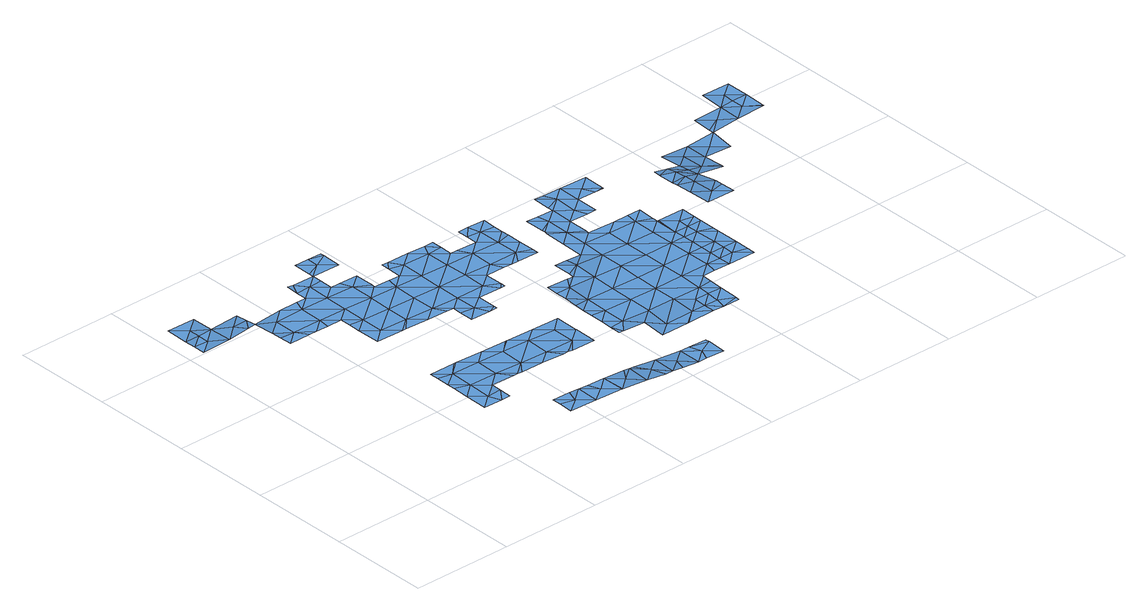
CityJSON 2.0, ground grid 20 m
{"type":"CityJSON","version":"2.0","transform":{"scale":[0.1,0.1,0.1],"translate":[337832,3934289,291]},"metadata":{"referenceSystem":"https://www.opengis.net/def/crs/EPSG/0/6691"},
"CityObjects":{
"waterbody1":{"type":"WaterBody","attributes":{"name":"5","class":"1140","function":"1","WaterBodyRiverFloodingRiskAttribute.description":"3","WaterBodyRiverFloodingRiskAttribute.rankOrg":"1","WaterBodyRiverFloodingRiskAttribute.adminType":"2","WaterBodyRiverFloodingRiskAttribute.scale":"L2"},"geometry":[{"type":"MultiSurface","lod":"1","boundaries":[[[0,1,2]],[[0,3,1]],[[1,3,4]],[[4,5,1]],[[5,2,1]]]}]},
"waterbody2":{"type":"WaterBody","attributes":{"name":"5","class":"1140","function":"1","WaterBodyRiverFloodingRiskAttribute.description":"3","WaterBodyRiverFloodingRiskAttribute.rankOrg":"2","WaterBodyRiverFloodingRiskAttribute.adminType":"2","WaterBodyRiverFloodingRiskAttribute.scale":"L2"},"geometry":[{"type":"MultiSurface","lod":"1","boundaries":[[[3,6,4]],[[7,8,5]],[[9,6,10]],[[5,11,7]],[[7,12,8]],[[13,12,7]],[[11,13,7]],[[14,12,13]],[[9,10,11]],[[9,11,5]],[[5,4,9]],[[4,6,9]]]}]},
"waterbody3":{"type":"WaterBody","attributes":{"name":"5","class":"1140","function":"1","WaterBodyRiverFloodingRiskAttribute.description":"3","WaterBodyRiverFloodingRiskAttribute.rankOrg":"1","WaterBodyRiverFloodingRiskAttribute.adminType":"2","WaterBodyRiverFloodingRiskAttribute.scale":"L2"},"geometry":[{"type":"MultiSurface","lod":"1","boundaries":[[[15,16,17]],[[16,15,18]],[[19,18,15]],[[20,21,22]],[[21,20,23]],[[24,25,26]],[[27,25,28]],[[29,30,19]],[[31,32,26]],[[29,19,15]],[[33,34,35]],[[36,24,33]],[[36,25,24]],[[37,25,36]],[[37,28,25]],[[16,38,17]],[[22,21,39]],[[40,21,23]],[[41,40,23]],[[42,43,44]],[[45,40,46]],[[42,44,45]],[[45,44,40]],[[22,39,47]],[[47,39,48]],[[32,48,26]],[[26,48,39]],[[44,43,49]],[[44,49,50]],[[44,50,40]],[[40,50,21]],[[21,50,39]],[[39,50,34]],[[24,26,39]],[[50,51,34]],[[51,50,52]],[[52,50,49]],[[24,39,34]],[[51,35,34]],[[34,33,24]],[[29,53,30]],[[40,41,46]],[[25,53,29]],[[25,27,53]],[[25,29,26]],[[29,31,26]],[[15,31,29]],[[15,17,31]]]}]},
"waterbody4":{"type":"WaterBody","attributes":{"name":"5","class":"1140","function":"1","WaterBodyRiverFloodingRiskAttribute.description":"3","WaterBodyRiverFloodingRiskAttribute.rankOrg":"1","WaterBodyRiverFloodingRiskAttribute.adminType":"2","WaterBodyRiverFloodingRiskAttribute.scale":"L2"},"geometry":[{"type":"MultiSurface","lod":"1","boundaries":[[[54,55,56]],[[56,55,57]],[[58,57,55]],[[54,56,59]],[[60,55,54]],[[61,55,60]],[[61,58,55]]]}]},
"waterbody5":{"type":"WaterBody","attributes":{"name":"5","class":"1140","function":"1","WaterBodyRiverFloodingRiskAttribute.description":"3","WaterBodyRiverFloodingRiskAttribute.rankOrg":"1","WaterBodyRiverFloodingRiskAttribute.adminType":"2","WaterBodyRiverFloodingRiskAttribute.scale":"L2"},"geometry":[{"type":"MultiSurface","lod":"1","boundaries":[[[62,63,64]],[[63,62,65]],[[63,65,66]],[[67,68,69]],[[70,71,72]],[[73,71,70]],[[73,74,71]],[[75,74,73]],[[75,76,74]],[[77,71,74]],[[78,71,77]],[[79,71,78]],[[77,80,81]],[[77,81,14]],[[14,78,77]],[[80,77,74]],[[74,82,80]],[[72,71,79]],[[80,83,81]],[[80,84,83]],[[80,85,84]],[[86,87,88]],[[88,87,89]],[[89,87,90]],[[91,92,93]],[[92,64,93]],[[93,94,91]],[[93,95,94]],[[63,95,93]],[[96,95,63]],[[97,95,96]],[[98,95,97]],[[99,95,98]],[[95,99,100]],[[99,101,100]],[[102,101,99]],[[103,101,102]],[[103,104,101]],[[105,106,104]],[[107,106,105]],[[107,108,106]],[[109,110,111]],[[112,110,109]],[[113,110,112]],[[110,113,114]],[[115,114,113]],[[116,114,115]],[[116,117,114]],[[118,117,116]],[[118,88,117]],[[117,88,94]],[[88,91,94]],[[94,100,117]],[[117,100,119]],[[110,117,119]],[[116,120,118]],[[121,120,116]],[[122,123,124]],[[125,115,123]],[[115,125,126]],[[115,124,123]],[[124,127,122]],[[127,124,128]],[[128,124,113]],[[127,128,129]],[[129,128,76]],[[76,128,82]],[[128,112,82]],[[82,112,85]],[[112,130,85]],[[85,130,131]],[[131,130,132]],[[133,132,130]],[[130,109,134]],[[84,85,135]],[[84,135,136]],[[135,137,136]],[[136,137,138]],[[58,137,135]],[[139,58,135]],[[135,131,139]],[[134,133,130]],[[85,131,135]],[[80,82,85]],[[74,76,82]],[[67,97,140]],[[97,96,140]],[[140,96,141]],[[142,141,96]],[[121,116,126]],[[143,118,120]],[[126,116,115]],[[115,113,124]],[[110,114,117]],[[128,113,112]],[[112,109,130]],[[119,108,110]],[[119,106,108]],[[101,106,119]],[[107,105,144]],[[104,106,101]],[[103,102,145]],[[101,119,100]],[[96,63,146]],[[95,100,94]],[[88,89,91]],[[88,118,86]],[[63,66,146]],[[64,63,93]],[[147,143,148]],[[143,147,149]],[[149,147,150]],[[86,143,149]],[[118,143,86]],[[151,148,143]],[[151,143,120]],[[111,110,108]],[[152,153,140]],[[68,140,153]],[[142,96,146]],[[140,141,152]],[[68,67,140]]]}]},
"waterbody6":{"type":"WaterBody","attributes":{"name":"5","class":"1140","function":"1","WaterBodyRiverFloodingRiskAttribute.description":"3","WaterBodyRiverFloodingRiskAttribute.rankOrg":"2","WaterBodyRiverFloodingRiskAttribute.adminType":"2","WaterBodyRiverFloodingRiskAttribute.scale":"L2"},"geometry":[{"type":"MultiSurface","lod":"1","boundaries":[[[154,155,156]],[[157,158,159]],[[158,157,160]],[[161,162,163]],[[164,161,163]],[[165,166,167]],[[164,168,161]],[[166,154,156]],[[154,166,165]],[[165,169,154]],[[159,158,170]],[[160,171,158]],[[160,172,173]],[[171,160,173]],[[174,158,171]],[[158,174,170]],[[173,175,171]],[[175,173,176]],[[173,172,176]],[[177,176,172]],[[161,178,162]],[[179,177,180]],[[179,176,177]],[[162,181,163]],[[181,182,183]],[[181,162,182]],[[184,176,179]],[[168,180,161]],[[169,163,181]],[[168,179,180]],[[181,183,169]],[[155,154,183]],[[183,154,169]],[[179,168,184]],[[178,161,180]]]}]},
"waterbody7":{"type":"WaterBody","attributes":{"name":"5","class":"1140","function":"1","WaterBodyRiverFloodingRiskAttribute.description":"3","WaterBodyRiverFloodingRiskAttribute.rankOrg":"2","WaterBodyRiverFloodingRiskAttribute.adminType":"2","WaterBodyRiverFloodingRiskAttribute.scale":"L2"},"geometry":[{"type":"MultiSurface","lod":"1","boundaries":[[[185,186,187]],[[185,188,189]],[[189,188,190]],[[191,192,190]],[[190,192,189]],[[186,192,193]],[[192,186,189]],[[186,185,189]]]}]},
"waterbody8":{"type":"WaterBody","attributes":{"name":"5","class":"1140","function":"1","WaterBodyRiverFloodingRiskAttribute.description":"3","WaterBodyRiverFloodingRiskAttribute.rankOrg":"1","WaterBodyRiverFloodingRiskAttribute.adminType":"2","WaterBodyRiverFloodingRiskAttribute.scale":"L2"},"geometry":[{"type":"MultiSurface","lod":"1","boundaries":[[[194,195,196]],[[197,198,199]],[[197,200,198]],[[200,197,201]],[[201,197,202]],[[202,197,203]],[[203,197,204]],[[199,205,204]],[[205,199,206]],[[204,207,203]],[[208,203,207]],[[209,203,208]],[[203,209,210]],[[194,196,211]],[[212,211,196]],[[213,214,215]],[[216,217,212]],[[211,212,217]],[[212,218,216]],[[218,212,219]],[[219,212,220]],[[220,212,196]],[[221,220,196]],[[222,223,220]],[[223,222,224]],[[225,226,227]],[[226,225,228]],[[229,228,225]],[[230,231,232]],[[230,233,231]],[[233,230,234]],[[235,233,234]],[[236,235,237]],[[235,225,237]],[[238,237,225]],[[231,213,232]],[[239,206,199]],[[240,241,242]],[[240,243,241]],[[241,244,242]],[[244,241,245]],[[244,246,242]],[[247,246,244]],[[248,246,247]],[[248,249,246]],[[249,219,246]],[[219,223,246]],[[223,242,246]],[[234,229,225]],[[227,238,225]],[[223,224,242]],[[221,196,250]],[[219,220,223]],[[251,202,210]],[[252,202,251]],[[253,202,252]],[[253,254,202]],[[255,254,253]],[[253,256,257]],[[243,245,241]],[[243,240,258]],[[259,260,261]],[[262,193,192]],[[263,193,262]],[[263,262,264]],[[265,266,267]],[[268,201,269]],[[270,268,269]],[[268,270,200]],[[270,271,200]],[[236,271,270]],[[237,271,236]],[[267,255,257]],[[255,267,266]],[[266,261,255]],[[259,264,260]],[[260,264,262]],[[260,262,272]],[[272,262,191]],[[192,191,262]],[[190,273,191]],[[190,188,273]],[[274,275,276]],[[277,276,275]],[[277,278,276]],[[278,279,276]],[[280,276,279]],[[280,281,276]],[[281,280,270]],[[279,282,280]],[[282,283,280]],[[236,280,283]],[[236,283,284]],[[281,274,276]],[[281,273,274]],[[269,273,281]],[[269,272,273]],[[273,285,274]],[[198,271,237]],[[250,238,227]],[[285,273,188]],[[272,191,273]],[[272,286,260]],[[286,261,260]],[[286,254,255]],[[269,254,286]],[[235,236,233]],[[254,269,201]],[[253,252,256]],[[255,253,257]],[[286,255,261]],[[272,269,286]],[[281,270,269]],[[270,280,236]],[[284,233,236]],[[235,234,225]],[[233,214,231]],[[214,213,231]],[[202,203,210]],[[201,202,254]],[[200,201,268]],[[200,271,198]],[[204,197,199]],[[196,195,287]],[[195,288,287]],[[239,199,288]],[[288,199,198]],[[196,287,250]],[[237,238,287]],[[287,288,198]],[[198,237,287]],[[250,287,238]]]}]},
"waterbody9":{"type":"WaterBody","attributes":{"name":"5","class":"1140","function":"1","WaterBodyRiverFloodingRiskAttribute.description":"3","WaterBodyRiverFloodingRiskAttribute.rankOrg":"3","WaterBodyRiverFloodingRiskAttribute.adminType":"2","WaterBodyRiverFloodingRiskAttribute.scale":"L2"},"geometry":[{"type":"MultiSurface","lod":"1","boundaries":[[[289,290,291]],[[279,278,290]],[[278,277,291]],[[292,291,277]],[[293,291,292]],[[290,278,291]],[[291,293,289]]]}]},
"waterbody10":{"type":"WaterBody","attributes":{"name":"5","class":"1140","function":"1","WaterBodyRiverFloodingRiskAttribute.description":"3","WaterBodyRiverFloodingRiskAttribute.rankOrg":"2","WaterBodyRiverFloodingRiskAttribute.adminType":"2","WaterBodyRiverFloodingRiskAttribute.scale":"L2"},"geometry":[{"type":"MultiSurface","lod":"1","boundaries":[[[214,284,294]],[[284,283,294]],[[290,289,295]],[[296,295,289]],[[295,296,294]],[[233,284,214]],[[290,295,279]],[[297,215,294]],[[297,294,296]],[[282,279,295]],[[283,282,295]],[[283,295,294]],[[294,215,214]]]}]},
"waterbody11":{"type":"WaterBody","attributes":{"name":"5","class":"1140","function":"1","WaterBodyRiverFloodingRiskAttribute.description":"3","WaterBodyRiverFloodingRiskAttribute.rankOrg":"2","WaterBodyRiverFloodingRiskAttribute.adminType":"2","WaterBodyRiverFloodingRiskAttribute.scale":"L2"},"geometry":[{"type":"MultiSurface","lod":"1","boundaries":[[[298,299,300]],[[298,300,301]],[[298,302,303]],[[299,304,305]],[[304,299,298]],[[306,302,301]],[[300,307,301]],[[308,301,307]],[[304,298,303]],[[301,302,298]],[[308,306,301]]]}]},
"waterbody12":{"type":"WaterBody","attributes":{"name":"5","class":"1140","function":"1","WaterBodyRiverFloodingRiskAttribute.description":"3","WaterBodyRiverFloodingRiskAttribute.rankOrg":"1","WaterBodyRiverFloodingRiskAttribute.adminType":"2","WaterBodyRiverFloodingRiskAttribute.scale":"L2"},"geometry":[{"type":"MultiSurface","lod":"1","boundaries":[[[309,304,303]],[[305,304,309]],[[310,311,312]],[[313,309,310]],[[313,305,309]],[[303,311,309]],[[309,311,310]],[[314,313,310]]]}]},
"waterbody13":{"type":"WaterBody","attributes":{"name":"5","class":"1140","function":"1","WaterBodyRiverFloodingRiskAttribute.description":"3","WaterBodyRiverFloodingRiskAttribute.rankOrg":"2","WaterBodyRiverFloodingRiskAttribute.adminType":"2","WaterBodyRiverFloodingRiskAttribute.scale":"L2"},"geometry":[{"type":"MultiSurface","lod":"1","boundaries":[[[315,316,317]],[[318,319,316]],[[318,320,321]],[[322,321,320]],[[319,318,321]],[[303,317,316]],[[321,323,319]],[[323,312,319]],[[319,312,316]],[[311,316,312]],[[311,303,316]],[[324,322,320]],[[324,320,318]],[[315,318,316]]]}]},
"waterbody14":{"type":"WaterBody","attributes":{"name":"5","class":"1140","function":"1","WaterBodyRiverFloodingRiskAttribute.description":"3","WaterBodyRiverFloodingRiskAttribute.rankOrg":"2","WaterBodyRiverFloodingRiskAttribute.adminType":"2","WaterBodyRiverFloodingRiskAttribute.scale":"L2"},"geometry":[{"type":"MultiSurface","lod":"1","boundaries":[[[325,326,327]],[[327,328,322]],[[329,325,330]],[[330,331,329]],[[332,330,333]],[[322,333,327]],[[330,334,331]],[[332,334,330]],[[326,328,327]],[[325,327,333]],[[325,333,330]]]}]},
"waterbody15":{"type":"WaterBody","attributes":{"name":"5","class":"1140","function":"1","WaterBodyRiverFloodingRiskAttribute.description":"3","WaterBodyRiverFloodingRiskAttribute.rankOrg":"1","WaterBodyRiverFloodingRiskAttribute.adminType":"2","WaterBodyRiverFloodingRiskAttribute.scale":"L2"},"geometry":[{"type":"MultiSurface","lod":"1","boundaries":[[[335,336,337]],[[337,336,331]],[[329,331,336]],[[336,335,325]],[[336,325,329]]]}]}
},
"vertices":[
[6,663,35],[34,639,35],[63,662,35],[5,617,35],[33,616,36],[62,616,37],
[5,594,36],[90,592,41],[118,615,41],[33,593,36],[4,570,36],[61,569,39],[118,591,43],[103,569,44],[118,568,46],
[251,127,52],[261,103,52],[280,129,52],[223,104,52],[223,150,53],[439,146,50],[422,170,50],[393,147,51],[450,146,50],[310,218,53],[253,219,53],[309,172,53],[225,225,53],[225,243,53],[252,173,53],[224,182,53],[280,149,53],[328,148,52],[338,241,52],[366,217,52],[391,240,51],[282,242,53],[277,242,53],[279,103,52],[365,171,51],[479,169,49],[459,146,49],[508,192,49],[508,238,49],[480,215,49],[508,191,49],[507,145,49],[347,148,51],[337,148,52],[452,239,50],[423,216,51],[395,240,51],[399,240,51],[224,197,53],
[318,657,51],[317,634,51],[346,649,51],[345,610,51],[288,611,51],[346,657,51],[289,658,51],[289,622,51],
[581,421,48],[597,444,48],[568,421,48],[625,420,48],[625,433,48],[571,538,46],[592,560,46],[571,560,46],[158,475,52],[145,499,51],[116,476,51],[173,475,52],[201,497,52],[198,474,52],[229,474,52],[146,545,50],[117,522,50],[116,501,51],[202,544,52],[174,567,51],[258,496,52],[211,567,52],[231,566,52],[259,543,52],[454,377,49],[502,376,49],[483,400,49],[511,386,49],[511,376,49],[512,422,48],[550,422,48],[540,445,48],[484,446,49],[541,491,48],[598,490,47],[570,514,47],[528,515,48],[513,515,48],[485,492,48],[485,539,48],[514,540,48],[495,561,48],[458,562,49],[415,563,49],[429,540,49],[401,547,49],[400,517,49],[343,518,51],[371,494,50],[376,517,50],[315,495,51],[314,449,51],[370,448,50],[313,403,52],[370,402,50],[427,447,49],[426,401,49],[428,493,49],[398,378,50],[384,379,50],[228,381,53],[284,380,52],[256,404,53],[291,380,52],[341,379,51],[228,428,52],[257,450,52],[229,453,52],[316,542,51],[288,565,51],[307,565,51],[344,564,51],[344,525,51],[260,589,52],[231,588,52],[244,612,51],[232,613,52],[288,592,51],[599,536,46],[627,513,46],[626,496,47],[425,355,50],[401,563,49],[514,561,48],[626,467,47],[437,331,50],[397,332,50],[453,337,50],[453,331,50],[397,360,50],[627,532,46],[628,559,46],
[646,27,25],[636,4,26],[674,3,25],[334,10,43],[363,32,43],[335,38,43],[391,9,42],[533,29,34],[561,6,30],[562,52,31],[515,53,36],[637,50,26],[675,42,25],[675,50,25],[505,53,37],[618,51,26],[335,56,43],[392,55,42],[448,8,40],[420,31,41],[372,55,43],[411,54,41],[448,54,40],[449,8,40],[546,6,31],[476,30,39],[504,7,36],[590,28,28],[584,5,28],[618,4,26],[492,53,38],
[789,101,38],[755,94,38],[789,94,38],[790,140,39],[761,117,38],[762,141,39],[733,141,39],[733,118,38],[733,95,38],
[682,460,43],[682,419,42],[710,442,42],[651,304,42],[709,350,41],[652,351,44],[708,303,41],[650,258,41],[594,259,42],[595,305,44],[623,328,43],[624,338,44],[624,374,44],[611,328,44],[567,329,44],[566,306,44],[566,283,44],[683,466,43],[711,488,43],[907,339,40],[878,323,40],[907,323,40],[683,512,43],[683,473,43],[706,511,43],[740,511,42],[739,465,42],[739,425,41],[777,464,41],[768,487,41],[796,464,41],[823,394,40],[826,417,40],[795,417,40],[852,416,40],[851,382,40],[854,370,40],[879,346,40],[908,369,40],[850,324,40],[851,370,40],[822,348,40],[821,301,41],[765,349,40],[766,395,40],[650,374,43],[835,509,40],[825,532,40],[797,510,41],[853,511,40],[798,556,41],[854,555,40],[769,533,42],[760,557,41],[741,557,42],[740,522,42],[738,418,41],[565,257,43],[565,237,42],[593,213,42],[650,212,40],[592,167,42],[565,216,42],[564,190,42],[853,509,40],[619,97,36],[648,119,36],[620,143,39],[705,118,37],[678,96,37],[676,96,37],[563,144,42],[572,144,42],[564,166,42],[707,257,40],[706,211,40],[764,256,41],[765,302,40],[705,165,40],[762,164,40],[791,186,41],[815,186,42],[820,209,42],[848,185,42],[848,208,42],[848,231,42],[820,255,42],[763,210,41],[849,255,42],[849,278,42],[850,301,41],[791,167,40],[649,166,40],[710,396,42],[681,373,42],
[905,230,42],[877,231,42],[876,208,42],[904,184,42],[905,201,42],
[878,300,41],[877,254,42],[906,277,41],[906,290,41],
[994,437,29],[966,448,28],[965,414,30],[993,391,32],[1022,413,30],[1023,459,21],[994,460,28],[966,460,27],[1021,397,31],[964,368,32],[1021,367,32],
[995,483,26],[995,506,21],[1023,483,18],[1023,506,16],[966,492,27],[967,507,26],
[1079,465,13],[1051,482,14],[1079,458,14],[1080,505,10],[1052,528,12],[1109,527,8],[1081,551,10],[1138,550,14],[1024,552,12],[1137,504,8],
[1195,595,20],[1138,596,17],[1166,572,17],[1138,558,15],[1223,595,21],[1223,571,21],[1252,594,22],[1251,548,22],[1194,549,19],[1251,551,22],
[1196,641,22],[1224,618,22],[1253,640,22]
]}
